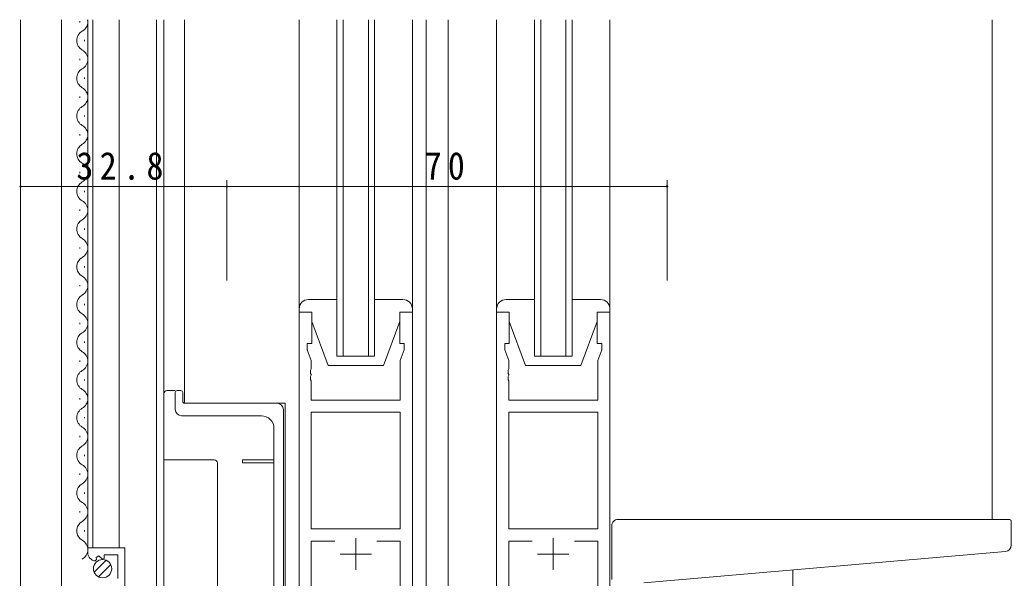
# Model space of a CAD drawing. Units: millimetres, scale not verified. Extents: x -594 to 539, y -420 to 386.
# Drawn here: x -422.5 to -264.9, y -138.3 to -49.5 of the extents above; entities that cross this region are included whole.
import ezdxf

# ---------------------------------------------------------------- set-up
doc = ezdxf.new("R2010")
doc.units = ezdxf.units.MM
doc.header["$LTSCALE"] = 2
for name, color, linetype, lineweight in [('0-3_YKK_11', 7, 'Continuous', 9), ('0-4_YKK_12', 2, 'Continuous', 9), ('0-6_YKK_13', 4, 'Continuous', 9), ('0-7_YKK_D', 6, 'Continuous', 9)]:
    doc.layers.add(name, color=color, linetype=linetype, lineweight=lineweight)
doc.styles.add('ＭＳ ゴシック', font='')
doc.styles.get('ＭＳ ゴシック').set_extended_font_data('MS Gothic')

msp = doc.modelspace()

# ---------------------------------------------------------------- linework, layer by layer
at = {"layer": '0-3_YKK_11'}
for p, q in [((-376.074, -96), (-378.074, -96)), ((-378.074, -96), (-378.074, -178)), ((-376.074, -101), (-376.074, -96)), ((-362.074, -96), (-362.074, -101)), ((-360.074, -96), (-362.074, -96)), ((-360.074, -178), (-360.074, -96)), ((-344.674, -96), (-346.674, -96)), ((-346.674, -96), (-346.674, -178)), ((-344.674, -101), (-344.674, -96)), ((-330.674, -96), (-330.674, -101)), ((-328.674, -96), (-330.674, -96)), ((-328.674, -178), (-328.674, -96)), ((-376.774, -101), (-376.074, -101)), ((-376.774, -102), (-376.774, -101)), ((-376.144, -103.731), (-376.774, -102)), ((-362.074, -101), (-361.374, -101)), ((-361.374, -102), (-362.004, -103.731)), ((-361.374, -101), (-361.374, -102)), ((-345.374, -101), (-344.674, -101)), ((-345.374, -102), (-345.374, -101)), ((-344.744, -103.731), (-345.374, -102)), ((-330.674, -101), (-329.974, -101)), ((-329.974, -102), (-330.604, -103.731)), ((-329.974, -101), (-329.974, -102)), ((-376.144, -105.042), (-376.144, -103.731)), ((-362.004, -103.731), (-362.004, -110)), ((-344.744, -105.042), (-344.744, -103.731)), ((-330.604, -103.731), (-330.604, -110)), ((-376.264, -105.225), (-376.144, -105.042)), ((-376.264, -105.775), (-376.264, -105.225)), ((-344.864, -105.225), (-344.744, -105.042)), ((-344.864, -105.775), (-344.864, -105.225)), ((-376.144, -105.958), (-376.264, -105.775)), ((-376.264, -106.225), (-376.144, -106.042)), ((-376.264, -106.775), (-376.264, -106.225)), ((-376.144, -106.958), (-376.264, -106.775)), ((-376.144, -106.042), (-376.144, -105.958)), ((-376.144, -110), (-376.144, -106.958)), ((-344.744, -105.958), (-344.864, -105.775)), ((-344.864, -106.225), (-344.744, -106.042)), ((-344.864, -106.775), (-344.864, -106.225)), ((-344.744, -106.958), (-344.864, -106.775)), ((-344.744, -106.042), (-344.744, -105.958)), ((-344.744, -110), (-344.744, -106.958)), ((-362.004, -110), (-376.144, -110)), ((-330.604, -110), (-344.744, -110)), ((-376.144, -111.93), (-376.144, -130.5)), ((-362.004, -111.93), (-376.144, -111.93)), ((-376.144, -111.93), (-376.144, -130.5)), ((-362.004, -130.5), (-362.004, -111.93)), ((-344.744, -111.93), (-344.744, -130.5)), ((-330.604, -111.93), (-344.744, -111.93)), ((-344.744, -111.93), (-344.744, -130.5)), ((-330.604, -130.5), (-330.604, -111.93)), ((-376.144, -130.5), (-362.004, -130.5)), ((-344.744, -130.5), (-330.604, -130.5)), ((-411.674, -133.5), (-411.674, -134.305)), ((-405.774, -133.5), (-411.674, -133.5)), ((-405.774, -140.1), (-405.774, -133.5)), ((-372.424, -132.43), (-376.144, -132.43)), ((-376.144, -132.43), (-376.144, -170.3)), ((-372.424, -132.43), (-376.144, -132.43)), ((-362.004, -132.43), (-365.723, -132.43)), ((-362.004, -170.3), (-362.004, -132.43)), ((-341.024, -132.43), (-344.744, -132.43)), ((-344.744, -132.43), (-344.744, -170.3)), ((-341.024, -132.43), (-344.744, -132.43)), ((-330.604, -132.43), (-334.323, -132.43)), ((-330.604, -170.3), (-330.604, -132.43)), ((-410.492, -135.599), (-410.28, -135.348)), ((-410.366, -135.029), (-409.898, -134.759)), ((-410.28, -135.348), (-410.366, -135.029)), ((-409.898, -134.759), (-409.321, -135.336)), ((-409.321, -135.336), (-409.074, -135.234)), ((-409.074, -134.6), (-406.874, -134.6)), ((-409.074, -135.234), (-409.074, -134.6)), ((-406.874, -134.6), (-406.874, -138.4))]:
    msp.add_line(p, q, dxfattribs=at)
at = {"layer": '0-3_YKK_11', "color": 2}
for p, q in [((-369.074, -132), (-369.074, -137)), ((-337.674, -132), (-337.674, -137)), ((-371.574, -134.5), (-366.574, -134.5)), ((-340.174, -134.5), (-335.174, -134.5))]:
    msp.add_line(p, q, dxfattribs=at)
at = {"layer": '0-3_YKK_11'}
msp.add_arc((-410.374, -134.305), 1.3, 179.99997, 264.78409, dxfattribs=at)
at = {"layer": '0-4_YKK_12'}
for p, q in [((-422.374, -170.5), (-422.374, -49.5)), ((-415.874, -170.7), (-415.874, -49.5)), ((-412.934, -49.904), (-412.934, -49.704)), ((-411.674, -134.31), (-411.674, -49.5)), ((-410.874, -133.5), (-410.874, -49.5)), ((-406.674, -133.5), (-406.674, -49.5)), ((-400.774, -147.1), (-400.774, -49.5)), ((-399.574, -49.5), (-399.574, -147.1)), ((-396.274, -49.5), (-396.274, -110.5)), ((-372.074, -103), (-372.074, -49.5)), ((-371.074, -49.5), (-371.074, -103)), ((-367.074, -103), (-367.074, -49.5)), ((-366.074, -49.5), (-366.074, -103)), ((-357.874, -49.5), (-357.874, -178)), ((-354.373, -49.5), (-354.373, -178)), ((-340.674, -103), (-340.674, -49.5)), ((-339.674, -49.5), (-339.674, -103)), ((-335.674, -103), (-335.674, -49.5)), ((-334.674, -49.5), (-334.674, -103)), ((-267.874, -49.5), (-267.874, -129)), ((-412.174, -52.903), (-412.174, -52.704)), ((-412.934, -55.904), (-412.934, -55.704)), ((-412.174, -58.904), (-412.174, -58.704)), ((-412.934, -61.904), (-412.934, -61.704)), ((-412.174, -64.904), (-412.174, -64.704)), ((-412.934, -67.903), (-412.934, -67.704)), ((-412.174, -70.904), (-412.174, -70.704)), ((-412.934, -73.904), (-412.934, -73.704)), ((-412.174, -76.903), (-412.174, -76.704)), ((-412.934, -79.904), (-412.934, -79.704)), ((-412.174, -82.904), (-412.174, -82.704)), ((-412.934, -85.904), (-412.934, -85.704)), ((-412.174, -88.904), (-412.174, -88.704)), ((-412.934, -91.904), (-412.934, -91.704)), ((-412.174, -94.904), (-412.174, -94.704)), ((-412.934, -97.904), (-412.934, -97.704)), ((-412.174, -100.904), (-412.174, -100.704)), ((-412.934, -103.904), (-412.934, -103.704)), ((-366.074, -103), (-372.074, -103)), ((-334.674, -103), (-340.674, -103)), ((-412.174, -106.904), (-412.174, -106.704)), ((-412.934, -109.904), (-412.934, -109.704)), ((-380.274, -110.5), (-396.274, -110.5)), ((-380.274, -110.5), (-380.274, -182.725)), ((-412.174, -112.904), (-412.174, -112.704)), ((-412.934, -115.904), (-412.934, -115.704)), ((-412.174, -118.904), (-412.174, -118.704)), ((-412.934, -121.904), (-412.934, -121.704)), ((-412.174, -124.904), (-412.174, -124.704)), ((-412.934, -127.904), (-412.934, -127.704)), ((-412.174, -130.904), (-412.174, -130.704)), ((-299.574, -137.036), (-299.574, -183.3))]:
    msp.add_line(p, q, dxfattribs=at)
for centre, start, end in [((-413.392, -49.804), 299.20255, 10.17349), ((-411.715, -52.804), 119.20255, 240.79745), ((-413.392, -55.804), 299.20255, 60.79745), ((-411.715, -58.804), 119.20255, 240.79745), ((-413.392, -61.804), 299.20255, 60.79745), ((-411.715, -64.804), 119.20255, 240.79745), ((-413.392, -67.804), 299.20255, 60.79745), ((-411.715, -70.804), 119.20255, 240.79745), ((-413.392, -73.804), 299.20255, 60.79745), ((-411.715, -76.804), 119.20255, 240.79745), ((-413.392, -79.804), 299.20255, 60.79745), ((-411.715, -82.804), 119.20255, 240.79745), ((-413.392, -85.804), 299.20255, 60.79745), ((-411.715, -88.804), 119.20255, 240.79745), ((-413.392, -91.804), 299.20255, 60.79745), ((-411.715, -94.804), 119.20255, 240.79745), ((-413.392, -97.804), 299.20255, 60.79745), ((-411.715, -100.804), 119.20255, 240.79745), ((-413.392, -103.804), 299.20255, 60.79745), ((-411.715, -106.804), 119.20255, 240.79745), ((-413.392, -109.804), 299.20255, 60.79745), ((-411.715, -112.804), 119.20255, 240.79745), ((-413.392, -115.804), 299.20255, 60.79745), ((-411.715, -118.804), 119.20255, 240.79745), ((-413.392, -121.804), 299.20255, 60.79745), ((-411.715, -124.804), 119.20255, 240.79745), ((-413.392, -127.804), 299.20255, 60.79745), ((-411.715, -130.804), 119.20255, 240.79745), ((-413.392, -133.804), 299.20255, 60.79745)]:
    msp.add_arc(centre, 1.718, start, end, dxfattribs=at)
at = {"layer": '0-6_YKK_13'}
for p, q in [((-378.074, -49.5), (-378.074, -60)), ((-378.074, -49.5), (-378.074, -132.75)), ((-360.074, -49.5), (-360.074, -60)), ((-360.074, -49.5), (-360.074, -132.5)), ((-346.674, -49.5), (-346.674, -60)), ((-346.674, -49.5), (-346.674, -132.5)), ((-328.674, -49.5), (-328.674, -60)), ((-328.674, -49.5), (-328.674, -132.5)), ((-372.074, -94), (-376.574, -94)), ((-361.574, -94), (-366.074, -94)), ((-340.674, -94), (-345.174, -94)), ((-330.174, -94), (-334.674, -94)), ((-378.074, -95.5), (-378.074, -96)), ((-378.074, -96), (-376.074, -96)), ((-376.074, -96), (-376.074, -97.5)), ((-362.074, -96), (-360.074, -96)), ((-362.074, -97.5), (-362.074, -96)), ((-360.074, -96), (-360.074, -95.5)), ((-346.674, -95.5), (-346.674, -96)), ((-346.674, -96), (-344.674, -96)), ((-344.674, -96), (-344.674, -97.5)), ((-330.674, -96), (-328.674, -96)), ((-330.674, -97.5), (-330.674, -96)), ((-328.674, -96), (-328.674, -95.5)), ((-376.074, -97.5), (-373.474, -104.5)), ((-362.074, -97.5), (-364.674, -104.5)), ((-344.674, -97.5), (-342.074, -104.5)), ((-330.674, -97.5), (-333.274, -104.5)), ((-373.474, -104.5), (-364.674, -104.5)), ((-342.074, -104.5), (-333.274, -104.5)), ((-397.773, -108.5), (-399.074, -108.5)), ((-397.474, -108.5), (-396.874, -108.5)), ((-399.574, -109), (-399.574, -113)), ((-397.774, -108.8), (-397.774, -111.5)), ((-396.574, -108.8), (-396.574, -110.2)), ((-381.575, -110.5), (-396.274, -110.5)), ((-380.575, -182.775), (-380.575, -111.5)), ((-399.574, -114), (-399.574, -113)), ((-384.073, -112.5), (-396.774, -112.5)), ((-399.574, -114), (-399.574, -146.5)), ((-382.073, -114.5), (-382.073, -181.728)), ((-399.574, -119.5), (-396.574, -119.5)), ((-391.574, -119.5), (-396.574, -119.5)), ((-391.074, -120), (-391.074, -146.5)), ((-382.073, -120), (-387.074, -120)), ((-327.374, -129), (-265.174, -129)), ((-328.374, -138.552), (-328.374, -130)), ((-264.874, -133.084), (-264.874, -129.3)), ((-410.661, -137.392), (-408.764, -135.495)), ((-323.248, -139.107), (-265.786, -134.08)), ((-409.98, -138.125), (-408.031, -136.176))]:
    msp.add_line(p, q, dxfattribs=at)
msp.add_lwpolyline([(-387.074, -120), (-387.074, -119.5), (-382.073, -119.5)], dxfattribs=at)
msp.add_circle((-409.324, -136.833), 1.45, dxfattribs=at)
for centre, radius, start, end in [((-376.574, -95.5), 1.5, 90, 180), ((-361.574, -95.5), 1.5, 0, 90), ((-345.174, -95.5), 1.5, 90, 180), ((-330.174, -95.5), 1.5, 0, 90), ((-399.074, -109), 0.5, 90, 180), ((-397.474, -108.8), 0.3, 90, 180), ((-396.874, -108.8), 0.3, 0, 90), ((-396.274, -110.2), 0.3, 180, 270), ((-396.774, -111.5), 1, 180, 270), ((-381.575, -111.5), 1, 0, 90), ((-384.073, -114.5), 2, 0, 90), ((-391.574, -120), 0.5, 0, 90), ((-327.374, -130), 1, 90, 135.57298), ((-327.374, -130), 1, 121.36693, 135.57298), ((-265.174, -129.3), 0.3, 0, 90), ((-327.374, -130), 1, 135.57298, 180), ((-265.874, -133.084), 1, 275, 0)]:
    msp.add_arc(centre, radius, start, end, dxfattribs=at)
at = {"layer": '0-7_YKK_D'}
for p, q in [((-422.374, -90.875), (-422.374, -75)), ((-389.574, -90.915), (-389.574, -75)), ((-389.574, -91), (-389.574, -75)), ((-319.574, -91), (-319.574, -75)), ((-422.374, -76), (-389.574, -76)), ((-389.574, -76), (-319.574, -76))]:
    msp.add_line(p, q, dxfattribs=at)
for centre, start, end in [((-422.374, -76), 0, 180), ((-422.374, -76), 180, 0), ((-389.574, -76), 0, 180), ((-389.574, -76), 0, 180), ((-389.574, -76), 180, 0), ((-389.574, -76), 180, 0), ((-319.574, -76), 0, 180), ((-319.574, -76), 180, 0)]:
    msp.add_arc(centre, 0.106, start, end, dxfattribs=at)

# ---------------------------------------------------------------- texts
at = {"layer": '0-7_YKK_D', "color": 7, "char_height": 4.399, "attachment_point": 7, "style": 'ＭＳ ゴシック'}
for s, insert in [('\\T1.38;\\W0.9;32.8', (-413.494, -75)), ('\\T1.36;\\W0.9;70', (-358.094, -75))]:
    msp.add_mtext(s, dxfattribs=dict(at, insert=insert))

doc.saveas('drawing.dxf')
